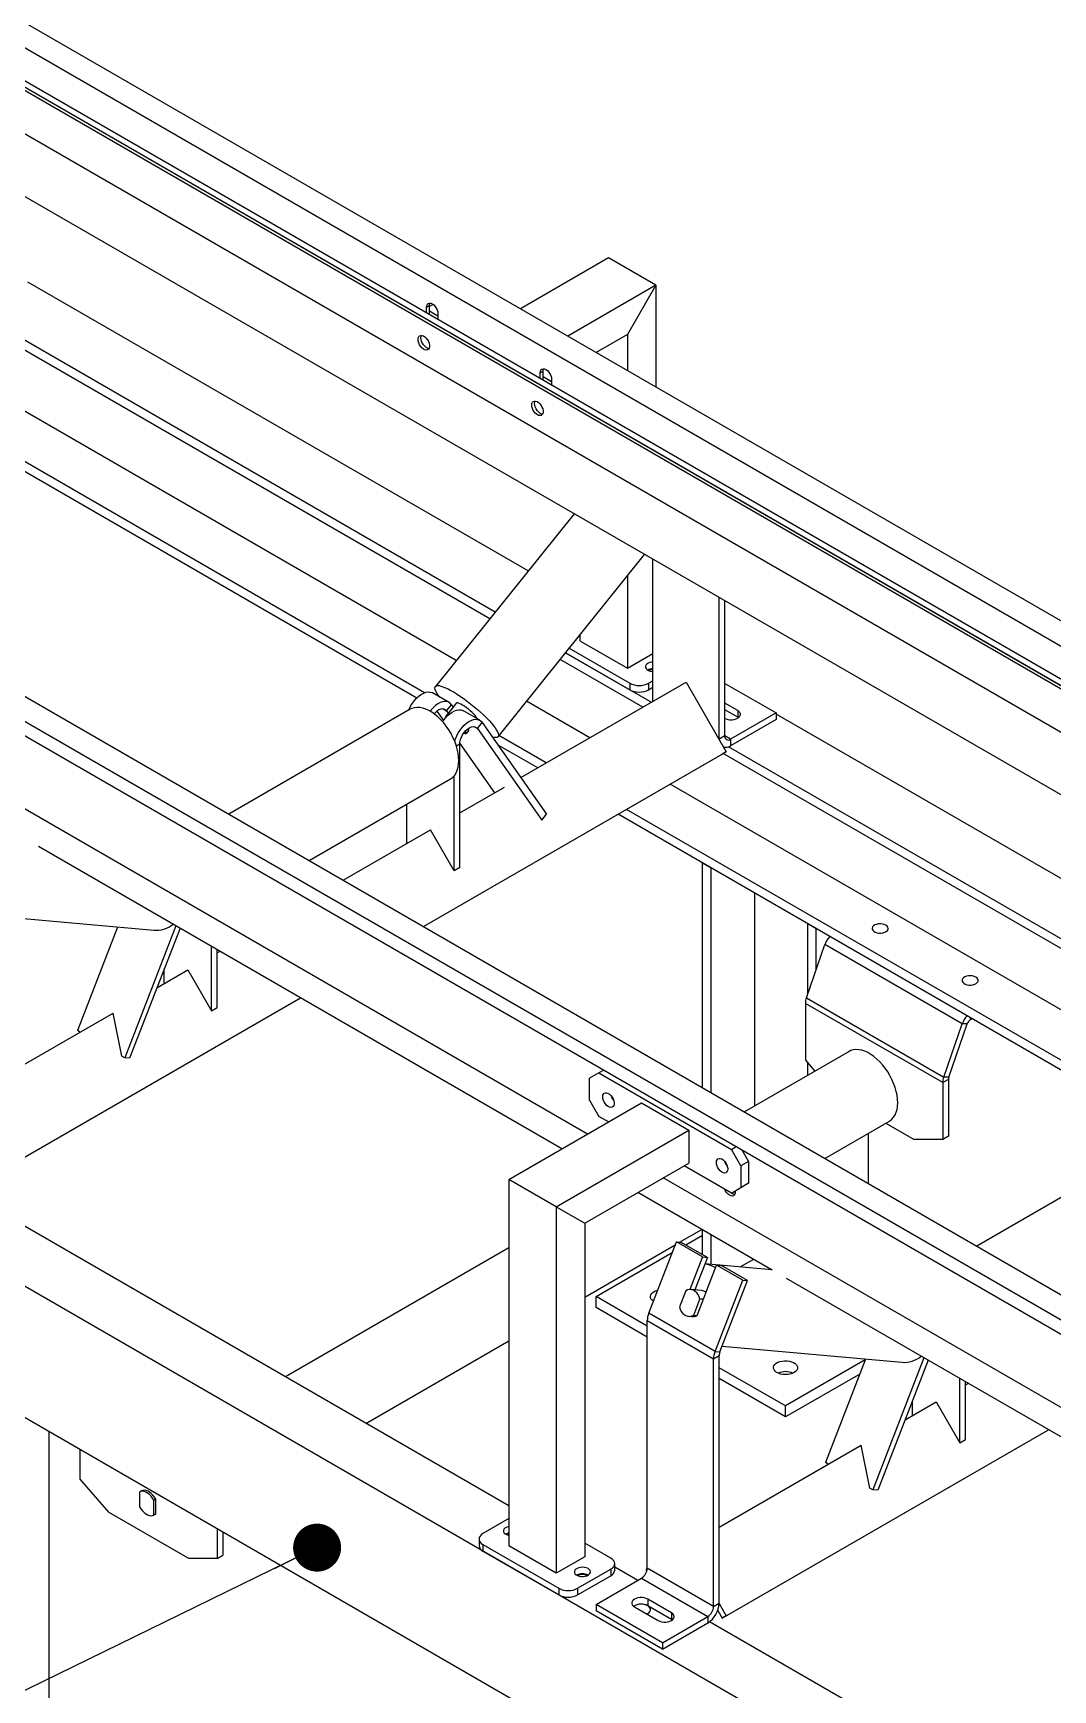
# Model space of a CAD drawing. Header units: millimetres. Extents: x 41 to 1868, y -696 to 319.
# Drawn here: x 1321.68 to 1335.53, y 229.28 to 251.76 of the extents above; entities that cross this region are included whole.
import ezdxf

# ---------------------------------------------------------------- set-up
doc = ezdxf.new("R2010")
doc.units = ezdxf.units.MM
doc.dimstyles.new('SLDDIMSTYLE1', dxfattribs={"dimtxt": 2.5, "dimasz": 0.651282, "dimexe": 0, "dimexo": 0.625, "dimgap": 0, "dimtad": 1, "dimdec": 0, "dimrnd": 1e-09, "dimtxsty": 'Standard', "dimblk1": 'DOT', "dimblk2": 'DOT', "dimsah": 1, "dimcen": 2.5, "dimazin": 3, "dimtfac": 0.651282, "dimtdec": 0, "dimtmove": 0, "dimatfit": 3, "dimldrblk": 'DOT', "dimfrac": 2})

# ---------------------------------------------------------------- blocks, each defined once
blk = doc.blocks.new('_Dot')
at = {"color": 0, "linetype": 'ByBlock', "lineweight": -2}
blk.add_line((-0.5, 0), (-1, 0), dxfattribs=at)
at = {"color": 0, "linetype": 'ByBlock', "const_width": 0.5}
blk.add_lwpolyline([(-0.25, 0, 1), (0.25, 0, 1)], format="xyb", close=True, dxfattribs=at)

msp = doc.modelspace()

# ---------------------------------------------------------------- linework, layer by layer
at = {"color": 7, "linetype": 'Continuous', "lineweight": 25}
for p, q in [((1288.3118, 271.1014), (1359.1511, 230.2068)), ((1288.0161, 270.9307), (1358.8554, 230.0361)), ((1287.9004, 270.4185), (1358.7397, 229.5239)), ((1287.939, 270.4408), (1358.7783, 229.5461)), ((1358.7397, 228.93), (1287.9004, 269.8247)), ((1294.3673, 266.7298), (1352.35, 233.2571)), ((1294.4444, 266.7744), (1352.4271, 233.3016)), ((1280.3922, 266.5295), (1351.2315, 225.6349)), ((1280.0966, 266.3588), (1350.9358, 225.4642)), ((1280.0966, 266.1658), (1350.9358, 225.2712)), ((1352.35, 231.7725), (1294.3673, 265.2452)), ((1342.9198, 222.424), (1284.2942, 256.2678)), ((1342.9198, 220.6425), (1284.2942, 254.4863)), ((1329.4912, 248.7095), (1328.2956, 248.0193)), ((1330.134, 248.3384), (1329.4912, 248.7095)), ((1328.4016, 244.4614), (1321.6101, 248.3821)), ((1330.134, 248.3384), (1328.9384, 247.6482)), ((1330.134, 248.3384), (1329.7483, 247.6703)), ((1330.134, 248.3384), (1330.134, 246.958)), ((1327.0227, 248.0415), (1327.0613, 248.0638)), ((1327.0227, 247.9673), (1327.0227, 248.0415)), ((1327.1118, 248.0781), (1327.0613, 248.0489)), ((1327.0613, 247.945), (1327.0613, 248.0638)), ((1327.88, 243.8125), (1320.8925, 247.8463)), ((1327.9534, 243.9038), (1320.9647, 247.9383)), ((1327.0613, 247.9895), (1327.177, 247.9227)), ((1327.177, 247.9524), (1327.177, 247.8782)), ((1329.7483, 247.6703), (1329.3242, 247.4255)), ((1329.7483, 247.6703), (1329.7483, 247.1806)), ((1327.4235, 243.2446), (1320.1724, 247.4306)), ((1328.5655, 247.1509), (1328.6041, 247.1731)), ((1328.5655, 247.0766), (1328.5655, 247.1509)), ((1328.6041, 247.0544), (1328.6041, 247.1731)), ((1328.6408, 247.1965), (1328.6445, 247.1943)), ((1326.8885, 242.737), (1319.4652, 247.0224)), ((1326.9953, 242.8089), (1319.581, 247.0892)), ((1328.6041, 247.0989), (1328.7198, 247.0321)), ((1328.7198, 247.0618), (1328.7198, 246.9876)), ((1329.0255, 245.2374), (1327.1423, 242.8948)), ((1327.9926, 242.2113), (1329.9815, 244.6855)), ((1330.0954, 242.6969), (1330.0954, 244.6198)), ((1329.7483, 244.3955), (1329.7483, 243.1422)), ((1330.9954, 242.1774), (1330.9954, 244.1002)), ((1331.0725, 242.2219), (1331.0725, 244.0557)), ((1329.1055, 243.5958), (1329.1055, 243.5133)), ((1329.1055, 243.5133), (1329.7483, 243.1422)), ((1330.0739, 242.6797), (1328.9094, 243.3519)), ((1328.9094, 243.3519), (1329.7804, 242.849)), ((1328.9583, 243.4127), (1329.7804, 242.9381)), ((1329.7483, 243.1422), (1330.0954, 243.3426)), ((1329.9581, 242.6128), (1328.836, 243.2606)), ((1328.3041, 241.658), (1330.5454, 242.9519)), ((1329.7804, 242.9381), (1329.7804, 242.849)), ((1330.0376, 242.9381), (1330.0954, 242.9715)), ((1330.0376, 242.9381), (1330.0376, 242.849)), ((1330.0376, 242.849), (1330.0954, 242.8824)), ((1330.5454, 242.9519), (1331.0909, 242.0071)), ((1331.0725, 242.9344), (1331.7668, 242.5336)), ((1327.3289, 242.676), (1327.1039, 242.8059)), ((1327.384, 242.6138), (1327.2838, 242.4892)), ((1327.2948, 242.5626), (1327.3616, 242.6457)), ((1327.3616, 242.6457), (1327.384, 242.6138)), ((1327.4257, 242.667), (1327.3835, 242.6145)), ((1329.238, 242.1971), (1328.3795, 242.6927)), ((1330.0954, 242.6969), (1330.0955, 242.6921)), ((1331.2461, 242.567), (1331.0725, 242.6672)), ((1326.8014, 242.5833), (1324.3371, 241.1607)), ((1327.1635, 242.5592), (1327.253, 242.4318)), ((1327.2907, 242.4793), (1327.2838, 242.4892)), ((1327.2948, 242.5626), (1327.3172, 242.5307)), ((1327.7467, 242.4348), (1327.5217, 242.5647)), ((1327.7126, 242.3214), (1327.7794, 242.4045)), ((1327.7794, 242.4045), (1328.6529, 241.1616)), ((1331.2461, 242.478), (1331.0725, 242.5781)), ((1331.7668, 242.5336), (1331.1497, 242.1774)), ((1331.7668, 242.4446), (1331.1497, 242.0883)), ((1331.2461, 242.567), (1331.2461, 242.478)), ((1331.2573, 242.4705), (1331.2461, 242.478)), ((1331.7668, 242.5336), (1331.7668, 242.4446)), ((1338.5583, 238.5981), (1331.7668, 242.5188)), ((1327.5437, 242.2824), (1327.5616, 242.2569)), ((1327.595, 242.2984), (1327.5616, 242.2569)), ((1327.595, 242.2984), (1327.5813, 242.318)), ((1327.7126, 242.3214), (1328.5861, 241.0785)), ((1328.6466, 241.8557), (1328.0046, 242.2263)), ((1331.0725, 242.2219), (1330.9954, 242.1774)), ((1330.9954, 242.1724), (1330.9954, 242.1774)), ((1331.1497, 242.1774), (1331.1497, 242.0883)), ((1329.2082, 236.8195), (1320.0802, 242.089)), ((1326.9809, 239.6345), (1331.0909, 242.0071)), ((1326.9809, 239.6345), (1331.0363, 241.9756)), ((1327.4727, 240.4358), (1327.4727, 242.1086)), ((1327.473, 242.1188), (1327.9433, 241.4497)), ((1328.5308, 241.7889), (1327.9944, 242.0985)), ((1331.0909, 242.0071), (1331.0363, 241.9756)), ((1338.0366, 237.9492), (1331.0492, 241.983)), ((1338.11, 238.0405), (1331.1213, 242.075)), ((1325.4281, 240.5308), (1327.3469, 241.6385)), ((1327.3956, 240.3913), (1327.3956, 241.6791)), ((1327.4727, 241.178), (1328.0791, 241.5281)), ((1337.5801, 237.3813), (1330.329, 241.5673)), ((1326.7527, 240.7624), (1326.7527, 241.2955)), ((1328.5861, 241.0785), (1328.6529, 241.1616)), ((1337.0451, 236.8737), (1329.6219, 241.1591)), ((1337.1519, 236.9456), (1329.7376, 241.2259)), ((1325.8899, 240.2643), (1327.0742, 240.948)), ((1327.3956, 240.3913), (1327.0742, 240.948)), ((1328.861, 236.6191), (1321.752, 240.723)), ((1327.4727, 240.4358), (1327.3956, 240.3913)), ((1330.8861, 240.4292), (1330.7704, 240.496)), ((1330.7704, 237.4468), (1330.7704, 240.496)), ((1330.8861, 237.38), (1330.8861, 240.4292)), ((1331.4775, 237.1994), (1331.4775, 240.0878)), ((1320.8791, 239.8029), (1323.3182, 239.5848)), ((1322.8257, 239.6288), (1322.2813, 238.2256)), ((1323.6189, 239.6453), (1322.9241, 237.8545)), ((1323.6754, 239.6127), (1322.9909, 237.8485)), ((1332.3132, 239.6054), (1332.1975, 239.6722)), ((1332.1975, 238.7208), (1332.1975, 239.6722)), ((1332.3132, 239.0549), (1332.3132, 239.6054)), ((1324.1043, 238.4912), (1324.1043, 239.3651)), ((1324.1814, 238.5358), (1324.1814, 239.3205)), ((1324.1814, 239.278), (1324.2183, 239.2993)), ((1332.1789, 238.6672), (1332.4292, 239.3899)), ((1334.2934, 238.3138), (1332.4292, 239.3899)), ((1323.362, 238.805), (1323.7829, 239.0479)), ((1323.4615, 238.8624), (1323.4615, 239.0614)), ((1323.7829, 239.0479), (1324.1043, 238.4912)), ((1320.8797, 236.1123), (1325.3093, 238.6695)), ((1320.9342, 236.1438), (1325.3093, 238.6695)), ((1334.0295, 237.5168), (1332.1653, 238.593)), ((1332.1653, 238.593), (1332.1653, 237.8202)), ((1332.1789, 238.6672), (1334.0431, 237.5911)), ((1320.8388, 237.3483), (1322.766, 238.4609)), ((1322.8855, 237.8767), (1322.766, 238.4609)), ((1324.1043, 238.4912), (1324.1814, 238.5358)), ((1334.4084, 238.3731), (1334.4281, 238.3845)), ((1322.3198, 238.2033), (1322.2813, 238.2256)), ((1334.0431, 237.5911), (1334.2934, 238.3138)), ((1334.1121, 237.5911), (1334.3624, 238.3138)), ((1334.3624, 238.3138), (1334.2934, 238.3138)), ((1332.7604, 237.9401), (1331.3382, 237.119)), ((1322.9241, 237.8545), (1322.8855, 237.8767)), ((1322.9909, 237.8485), (1322.9241, 237.8545)), ((1329.4269, 237.688), (1329.3626, 237.6508)), ((1332.1653, 237.8202), (1332.2945, 237.6711)), ((1332.1975, 237.6151), (1332.1975, 237.7831)), ((1329.3626, 237.6508), (1329.234, 237.5766)), ((1329.234, 237.2797), (1329.234, 237.5766)), ((1329.3626, 237.6508), (1331.1625, 236.6118)), ((1334.1067, 237.5614), (1334.0295, 237.5168)), ((1334.0295, 237.5168), (1334.0295, 236.744)), ((1334.1121, 237.5911), (1334.0431, 237.5911)), ((1334.1067, 237.5614), (1334.1067, 236.7885)), ((1328.1412, 236.2036), (1329.9412, 237.2426)), ((1329.234, 237.2797), (1329.3626, 237.057)), ((1329.5555, 237.2842), (1329.5555, 237.2918)), ((1329.9412, 237.2426), (1330.584, 236.8715)), ((1329.4911, 236.9828), (1329.3626, 237.057)), ((1332.4292, 236.4892), (1333.3058, 236.9953)), ((1328.7841, 235.8325), (1330.584, 236.8715)), ((1330.584, 236.8715), (1330.584, 236.4261)), ((1333.0203, 236.148), (1333.0203, 236.8304)), ((1333.2572, 236.9672), (1333.6438, 236.744)), ((1334.1067, 236.7885), (1334.0295, 236.744)), ((1331.1625, 236.6118), (1331.2268, 236.6489)), ((1331.2911, 236.3891), (1331.1625, 236.6118)), ((1331.3039, 236.6044), (1331.3939, 236.4485)), ((1334.0295, 236.744), (1333.6438, 236.744)), ((1336.9581, 236.72), (1334.4938, 235.2974)), ((1329.1698, 235.6097), (1330.584, 236.4261)), ((1331.1625, 236.0179), (1330.5197, 236.389)), ((1331.0982, 236.3936), (1331.0982, 236.4012)), ((1331.3939, 236.4485), (1331.2911, 236.3891)), ((1331.2911, 236.3891), (1331.2911, 236.0922)), ((1331.3939, 236.4485), (1331.3939, 236.1516)), ((1328.1412, 236.2036), (1328.1412, 231.2301)), ((1328.7841, 235.8325), (1328.1412, 236.2036)), ((1339.3648, 230.9562), (1330.2368, 236.2257)), ((1331.1625, 236.0179), (1331.2911, 236.0922)), ((1331.3939, 236.1516), (1331.2654, 236.0773)), ((1331.2911, 236.0922), (1331.3939, 236.1516)), ((1328.1412, 231.7719), (1320.7083, 236.0628)), ((1331.7149, 234.9715), (1329.8896, 236.0253)), ((1331.2654, 236.0773), (1331.1625, 236.0179)), ((1331.2139, 236.0476), (1331.2139, 236.0328)), ((1328.7841, 235.8325), (1328.7841, 230.859)), ((1328.7841, 235.8325), (1329.1698, 235.6097)), ((1329.1698, 235.6097), (1329.1698, 231.0817)), ((1330.4582, 235.3514), (1330.7576, 235.5242)), ((1330.5401, 235.3153), (1330.7704, 235.4482)), ((1330.7704, 235.1824), (1330.7704, 235.5168)), ((1330.8861, 235.0482), (1330.8861, 235.45)), ((1328.1412, 235.2735), (1325.1084, 233.5227)), ((1329.1698, 234.6076), (1330.3997, 235.3176)), ((1329.324, 234.6133), (1330.358, 235.2101)), ((1330.039, 234.3879), (1330.4143, 235.3553)), ((1330.7679, 235.1512), (1330.4143, 235.3553)), ((1330.4143, 235.3553), (1330.4811, 235.3494)), ((1330.8347, 235.1453), (1330.4811, 235.3494)), ((1330.7679, 235.1512), (1330.5959, 234.708)), ((1330.8347, 235.1453), (1330.6631, 234.7031)), ((1330.6958, 234.3572), (1330.9607, 235.0399)), ((1330.7679, 235.1512), (1330.8347, 235.1453)), ((1331.7097, 234.9746), (1330.8, 235.0559)), ((1331.3143, 234.8358), (1330.9607, 235.0399)), ((1330.9607, 235.0399), (1331.0275, 235.0339)), ((1331.3811, 234.8298), (1331.0275, 235.0339)), ((1331.4598, 235.1188), (1331.2769, 235.0133)), ((1330.9389, 233.8683), (1331.3143, 234.8358)), ((1331.0057, 233.8624), (1331.3811, 234.8298)), ((1331.3143, 234.8358), (1331.3811, 234.8298)), ((1339.0176, 230.7558), (1331.9086, 234.8597)), ((1330.0183, 234.2125), (1329.324, 234.6133)), ((1329.324, 234.4648), (1329.324, 234.6133)), ((1330.5412, 234.6919), (1330.4562, 234.4727)), ((1330.7561, 234.6948), (1330.6113, 234.7077)), ((1330.649, 234.3614), (1330.7341, 234.5805)), ((1330.7809, 234.5763), (1330.7341, 234.5805)), ((1330.0183, 234.064), (1329.324, 234.4648)), ((1330.0183, 234.2869), (1330.9182, 233.7673)), ((1330.0183, 230.9258), (1330.0183, 234.2869)), ((1330.9389, 233.8683), (1330.039, 234.3879)), ((1330.5789, 234.3455), (1330.6257, 234.3413)), ((1330.649, 234.3614), (1330.6958, 234.3572)), ((1326.1994, 232.8929), (1328.1412, 234.0138)), ((1330.9389, 233.8683), (1331.0057, 233.8624)), ((1331.0357, 233.9396), (1333.4748, 233.7215)), ((1330.9182, 233.7673), (1330.9954, 233.8119)), ((1330.9182, 230.4063), (1330.9182, 233.7673)), ((1330.9954, 230.4508), (1330.9954, 233.8119)), ((1331.8953, 233.1289), (1330.9954, 233.6484)), ((1332.9778, 233.7538), (1331.8953, 233.1289)), ((1332.9823, 233.7655), (1332.4379, 232.3623)), ((1333.7755, 233.782), (1333.0807, 231.9912)), ((1333.832, 233.7494), (1333.1475, 231.9852)), ((1331.8953, 232.9804), (1330.9954, 233.4999)), ((1332.9036, 233.5624), (1331.8953, 232.9804)), ((1334.2609, 232.628), (1334.2609, 233.5018)), ((1334.3381, 232.6725), (1334.3381, 233.4572)), ((1334.3381, 233.4147), (1334.3749, 233.436)), ((1333.5186, 232.9417), (1333.9395, 233.1847)), ((1333.6181, 232.9991), (1333.6181, 233.1981)), ((1333.9395, 233.1847), (1334.2609, 232.628)), ((1331.8953, 232.9804), (1331.8953, 233.1289)), ((1321.8994, 227.9521), (1321.8994, 232.7773)), ((1331.0363, 230.249), (1335.4659, 232.8062)), ((1331.0909, 230.2805), (1335.4659, 232.8062)), ((1322.3173, 232.536), (1322.3173, 232.135)), ((1330.9954, 231.485), (1332.9226, 232.5976)), ((1333.0422, 232.0134), (1332.9226, 232.5976)), ((1334.2609, 232.628), (1334.3381, 232.6725)), ((1332.4764, 232.34), (1332.4379, 232.3623)), ((1322.3173, 232.135), (1322.7029, 231.6897)), ((1323.1272, 231.9586), (1323.1272, 231.7622)), ((1323.1584, 231.9771), (1323.1327, 231.9622)), ((1323.3458, 231.8622), (1323.3201, 231.8473)), ((1323.3201, 231.6509), (1323.3201, 231.8473)), ((1323.3458, 231.6658), (1323.3458, 231.8622)), ((1333.0807, 231.9912), (1333.0422, 232.0134)), ((1333.1475, 231.9852), (1333.0807, 231.9912)), ((1323.7957, 231.0588), (1322.7029, 231.6897)), ((1323.3145, 231.6473), (1323.3403, 231.6622)), ((1323.3201, 231.6509), (1323.3458, 231.6658)), ((1323.3403, 231.6622), (1323.3458, 231.6658)), ((1328.1412, 231.6012), (1327.7877, 231.3971)), ((1324.1814, 231.4599), (1324.1814, 231.0588)), ((1324.2586, 231.4153), (1324.2586, 231.1034)), ((1327.7344, 231.3229), (1327.7344, 231.2338)), ((1327.7877, 231.2486), (1328.8162, 230.6549)), ((1327.7877, 231.2486), (1327.7877, 231.1596)), ((1327.7877, 231.1596), (1328.8162, 230.5658)), ((1328.7841, 230.859), (1328.1412, 231.2301)), ((1329.5233, 231.0631), (1329.1698, 231.2672)), ((1324.1814, 231.0588), (1323.7957, 231.0588)), ((1324.1814, 231.0588), (1324.2586, 231.1034)), ((1329.1698, 231.0817), (1328.7841, 230.859)), ((1329.0733, 230.6549), (1329.5233, 230.9147)), ((1329.5233, 230.9147), (1329.5233, 230.8256)), ((1329.5766, 230.8998), (1329.5766, 230.9889)), ((1329.8897, 230.7625), (1329.5766, 230.9433)), ((1330.0182, 230.9208), (1330, 230.9103)), ((1330.9182, 230.4063), (1330.0183, 230.9258)), ((1329.0733, 230.5658), (1329.5233, 230.8256)), ((1329.324, 230.4359), (1329.9412, 230.7922)), ((1329.9412, 230.7922), (1330.8411, 230.2727)), ((1330, 230.9103), (1330.0125, 230.8886)), ((1328.8162, 230.6549), (1328.8162, 230.5658)), ((1329.0733, 230.6549), (1329.0733, 230.5658)), ((1330.3461, 230.3209), (1330.0247, 230.5065)), ((1330.0247, 230.5065), (1330.0247, 230.4174)), ((1329.324, 230.4359), (1329.324, 230.3469)), ((1330.224, 229.9164), (1329.324, 230.4359)), ((1330.224, 229.8273), (1329.324, 230.3469)), ((1329.8447, 230.4174), (1329.8335, 230.41)), ((1329.8447, 230.4025), (1330.1661, 230.217)), ((1330.3461, 230.2318), (1330.0247, 230.4174)), ((1330.224, 229.9164), (1330.8411, 230.2727)), ((1330.3461, 230.3209), (1330.3461, 230.2318)), ((1330.8411, 230.2727), (1330.8411, 230.1836)), ((1330.9182, 230.4063), (1330.9954, 230.4508)), ((1330.9761, 230.3534), (1331.0363, 230.249)), ((1330.9953, 230.446), (1331.0909, 230.2805)), ((1331.0909, 230.2805), (1331.0363, 230.249)), ((1330.224, 229.8273), (1330.8411, 230.1836)), ((1330.3574, 230.2244), (1330.3461, 230.2318)), ((1338.2979, 225.9086), (1330.865, 230.1995)), ((1330.224, 229.9164), (1330.224, 229.8273))]:
    msp.add_line(p, q, dxfattribs=at)
at = {"color": 8, "linetype": 'Continuous', "lineweight": 25}
for p, q in [((1330.0954, 242.6969), (1330.0996, 242.6945)), ((1327.2477, 242.5898), (1327.2948, 242.5626)), ((1327.6655, 242.3485), (1327.7126, 242.3214)), ((1330.9911, 242.1799), (1330.9954, 242.1774)), ((1331.1497, 242.1774), (1331.0725, 242.2219)), ((1327.4727, 242.1086), (1327.4283, 242.083)), ((1334.4084, 238.3731), (1334.4084, 238.3958))]:
    msp.add_line(p, q, dxfattribs=at)
at = {"color": 7, "linetype": 'Continuous', "lineweight": 25, "flags": 128}
for points in [[(1327.0227, 248.0415), (1327.0254, 248.063), (1327.0331, 248.0801), (1327.0453, 248.0915), (1327.0613, 248.0964), (1327.0799, 248.0945), (1327.0999, 248.0861), (1327.1198, 248.0715), (1327.1384, 248.0519), (1327.1544, 248.0285), (1327.1667, 248.0029), (1327.1744, 247.977), (1327.177, 247.9524)], [(1327.0613, 248.0638), (1327.0639, 248.0853), (1327.0681, 248.0965)], [(1326.907, 247.6036), (1326.9094, 247.6243), (1326.9166, 247.641), (1326.9279, 247.6525), (1326.9428, 247.6581), (1326.9603, 247.6575), (1326.9793, 247.6507), (1326.9986, 247.6382), (1327.017, 247.6207), (1327.0333, 247.5993), (1327.0466, 247.5754), (1327.0559, 247.5504), (1327.0607, 247.526), (1327.0607, 247.5037), (1327.0559, 247.4848), (1327.0466, 247.4706), (1327.0333, 247.462), (1327.017, 247.4595), (1326.9986, 247.4632), (1326.9793, 247.4729), (1326.9603, 247.4881), (1326.9428, 247.5077), (1326.9279, 247.5305), (1326.9166, 247.5551), (1326.9094, 247.58), (1326.907, 247.6036)], [(1326.9456, 247.6258), (1326.948, 247.6466), (1326.9524, 247.6585)], [(1326.9456, 247.6258), (1326.948, 247.6466), (1326.9524, 247.6585)], [(1327.0545, 247.4818), (1327.0372, 247.4854), (1327.0179, 247.4952), (1326.9989, 247.5103), (1326.9814, 247.5299), (1326.9665, 247.5528), (1326.9551, 247.5774), (1326.948, 247.6023), (1326.9456, 247.6258)], [(1327.0545, 247.4818), (1327.0372, 247.4854), (1327.0179, 247.4952), (1326.9989, 247.5103), (1326.9814, 247.5299), (1326.9665, 247.5528), (1326.9551, 247.5774), (1326.948, 247.6023), (1326.9456, 247.6258)], [(1328.5655, 247.1509), (1328.5681, 247.1724), (1328.5758, 247.1895), (1328.5881, 247.2008), (1328.6041, 247.2058), (1328.6227, 247.2039), (1328.6426, 247.1954), (1328.6626, 247.1809), (1328.6812, 247.1612), (1328.6972, 247.1378), (1328.7094, 247.1123), (1328.7172, 247.0864), (1328.7198, 247.0618)], [(1328.6041, 247.1731), (1328.6067, 247.1947), (1328.6109, 247.2059)], [(1328.4498, 246.7129), (1328.4522, 246.7337), (1328.4593, 246.7503), (1328.4707, 246.7618), (1328.4856, 246.7675), (1328.5031, 246.7669), (1328.5221, 246.7601), (1328.5414, 246.7476), (1328.5598, 246.73), (1328.5761, 246.7086), (1328.5893, 246.6847), (1328.5987, 246.6598), (1328.6035, 246.6354), (1328.6035, 246.6131), (1328.5987, 246.5942), (1328.5893, 246.58), (1328.5761, 246.5714), (1328.5598, 246.5688), (1328.5414, 246.5726), (1328.5221, 246.5823), (1328.5031, 246.5974), (1328.4856, 246.617), (1328.4707, 246.6399), (1328.4593, 246.6645), (1328.4522, 246.6894), (1328.4498, 246.7129)], [(1328.4884, 246.7352), (1328.4908, 246.7559), (1328.4952, 246.7679)], [(1328.4884, 246.7352), (1328.4908, 246.7559), (1328.4952, 246.7679)], [(1328.5972, 246.5912), (1328.58, 246.5948), (1328.5607, 246.6046), (1328.5417, 246.6197), (1328.5242, 246.6393), (1328.5093, 246.6621), (1328.4979, 246.6868), (1328.4908, 246.7116), (1328.4884, 246.7352)], [(1328.5972, 246.5912), (1328.58, 246.5948), (1328.5607, 246.6046), (1328.5417, 246.6197), (1328.5242, 246.6393), (1328.5093, 246.6621), (1328.4979, 246.6868), (1328.4908, 246.7116), (1328.4884, 246.7352)], [(1330.0954, 243.2236), (1330.0781, 243.2222), (1330.0523, 243.2169), (1330.0297, 243.208), (1330.0116, 243.1962), (1329.9992, 243.1821), (1329.9932, 243.1667), (1329.9941, 243.1509), (1330.0017, 243.1358), (1330.0157, 243.1222), (1330.035, 243.111), (1330.0585, 243.103), (1330.0848, 243.0986), (1330.0954, 243.0979)], [(1327.2008, 242.7499), (1327.1817, 242.7757), (1327.1632, 242.8041), (1327.1493, 242.8295), (1327.1404, 242.8517), (1327.1364, 242.8704), (1327.1375, 242.8853), (1327.1437, 242.8964), (1327.1548, 242.9034), (1327.1708, 242.9064), (1327.1914, 242.9051), (1327.2164, 242.8998), (1327.2455, 242.8904), (1327.2784, 242.877), (1327.3147, 242.8599), (1327.354, 242.8391), (1327.3958, 242.815), (1327.4395, 242.7878), (1327.4848, 242.7579), (1327.531, 242.7256), (1327.5777, 242.6912), (1327.6243, 242.6552), (1327.6702, 242.6181), (1327.7148, 242.5801), (1327.7578, 242.5419), (1327.7985, 242.5038), (1327.8365, 242.4662), (1327.8714, 242.4297), (1327.9027, 242.3946), (1327.93, 242.3614), (1327.9531, 242.3304)], [(1326.7809, 242.5714), (1326.7906, 242.5943), (1326.8108, 242.6341), (1326.8345, 242.672), (1326.8611, 242.7071), (1326.8901, 242.7385), (1326.9206, 242.7656), (1326.9521, 242.7877), (1326.9837, 242.8043), (1327.0147, 242.8149), (1327.0444, 242.8194), (1327.0721, 242.8176), (1327.097, 242.8095), (1327.1039, 242.8059)], [(1327.4598, 241.8882), (1327.4576, 241.9377), (1327.4508, 241.9892), (1327.4397, 242.0421), (1327.4242, 242.0958), (1327.4046, 242.1497), (1327.3812, 242.2032), (1327.3542, 242.2555), (1327.3238, 242.3062), (1327.2906, 242.3546), (1327.2548, 242.4001), (1327.2169, 242.4422), (1327.1773, 242.4805), (1327.1366, 242.5144), (1327.095, 242.5435), (1327.0533, 242.5677), (1327.0118, 242.5864), (1326.971, 242.5996), (1326.9314, 242.607), (1326.8935, 242.6087), (1326.8577, 242.6045), (1326.8245, 242.5945), (1326.8014, 242.5833)], [(1327.3616, 242.6457), (1327.3437, 242.6655), (1327.322, 242.6796), (1327.2971, 242.6877), (1327.2694, 242.6895), (1327.2397, 242.685), (1327.2087, 242.6744), (1327.1771, 242.6578), (1327.1456, 242.6357), (1327.1151, 242.6086), (1327.0861, 242.5772), (1327.071, 242.5581)], [(1327.696, 242.4789), (1327.6815, 242.4975), (1327.6629, 242.5182), (1327.6408, 242.5401), (1327.6161, 242.5625), (1327.5897, 242.5845), (1327.5624, 242.6054), (1327.5353, 242.6245), (1327.5093, 242.6409), (1327.4855, 242.6542), (1327.4646, 242.6638), (1327.4475, 242.6694), (1327.4347, 242.6708), (1327.4266, 242.668), (1327.4257, 242.667)], [(1327.2948, 242.5626), (1327.2797, 242.5781), (1327.2607, 242.5873), (1327.2385, 242.59), (1327.2142, 242.586), (1327.1886, 242.5754), (1327.1628, 242.5587), (1327.1378, 242.5366), (1327.1252, 242.5228)], [(1327.2419, 242.4151), (1327.2523, 242.4307), (1327.279, 242.4658), (1327.3079, 242.4973), (1327.3385, 242.5244), (1327.3699, 242.5465), (1327.4016, 242.5631), (1327.4326, 242.5737), (1327.4623, 242.5782), (1327.4899, 242.5764), (1327.5149, 242.5683), (1327.5217, 242.5647)], [(1327.2838, 242.4892), (1327.2931, 242.4908), (1327.3005, 242.4898)], [(1327.4062, 242.1457), (1327.4171, 242.1824), (1327.4334, 242.2232), (1327.4536, 242.263), (1327.4773, 242.3009), (1327.504, 242.336), (1327.5329, 242.3674), (1327.5635, 242.3945), (1327.5949, 242.4166), (1327.6265, 242.4332), (1327.6576, 242.4438), (1327.6872, 242.4483), (1327.7149, 242.4465), (1327.7399, 242.4384), (1327.7615, 242.4243), (1327.7794, 242.4045)], [(1327.7086, 242.4568), (1327.7058, 242.4629), (1327.696, 242.4789)], [(1331.0725, 242.4597), (1331.0884, 242.4529), (1331.1141, 242.4457), (1331.1418, 242.4421), (1331.1703, 242.4421), (1331.1981, 242.4457), (1331.2238, 242.4529), (1331.2461, 242.4631), (1331.2639, 242.476), (1331.2762, 242.4908), (1331.2826, 242.5068), (1331.2826, 242.5233), (1331.2762, 242.5393), (1331.2639, 242.5542), (1331.2461, 242.567)], [(1327.4727, 242.1086), (1327.4753, 242.1398), (1327.483, 242.1728), (1327.4955, 242.2061), (1327.5122, 242.2385), (1327.5326, 242.2687), (1327.5557, 242.2954), (1327.5806, 242.3175), (1327.6064, 242.3342), (1327.632, 242.3448), (1327.6564, 242.3488), (1327.6785, 242.3461), (1327.6975, 242.3369), (1327.7126, 242.3214)], [(1327.9531, 242.3304), (1327.9717, 242.3021), (1327.9856, 242.2766), (1327.9945, 242.2545), (1327.9985, 242.2358), (1327.9973, 242.2208), (1327.9912, 242.2098), (1327.9801, 242.2027), (1327.9641, 242.1998), (1327.9435, 242.201), (1327.9187, 242.2063)], [(1327.3469, 241.6385), (1327.3542, 241.6429), (1327.3812, 241.6641), (1327.4046, 241.6905), (1327.4242, 241.7218), (1327.4397, 241.7577), (1327.4508, 241.7977), (1327.4576, 241.8414), (1327.4598, 241.8882)], [(1333.2581, 239.6537), (1333.2365, 239.6633), (1333.2114, 239.6696), (1333.1844, 239.6721), (1333.1572, 239.6706), (1333.1315, 239.6652), (1333.1088, 239.6564), (1333.0908, 239.6445), (1333.0783, 239.6305), (1333.0724, 239.615), (1333.0732, 239.5993), (1333.0809, 239.5841), (1333.0948, 239.5705), (1333.1141, 239.5594), (1333.1377, 239.5513), (1333.1639, 239.5469), (1333.1913, 239.5464), (1333.2179, 239.5499), (1333.2423, 239.557), (1333.2628, 239.5675), (1333.2782, 239.5805), (1333.2874, 239.5954), (1333.29, 239.6111), (1333.2857, 239.6267), (1333.2749, 239.6412), (1333.2581, 239.6537)], [(1334.4795, 238.9486), (1334.4579, 238.9583), (1334.4328, 238.9645), (1334.4058, 238.967), (1334.3786, 238.9655), (1334.3528, 238.9602), (1334.3302, 238.9513), (1334.3121, 238.9394), (1334.2997, 238.9254), (1334.2937, 238.91), (1334.2946, 238.8942), (1334.3022, 238.879), (1334.3162, 238.8654), (1334.3355, 238.8543), (1334.359, 238.8462), (1334.3853, 238.8418), (1334.4126, 238.8413), (1334.4393, 238.8448), (1334.4637, 238.852), (1334.4842, 238.8624), (1334.4996, 238.8755), (1334.5088, 238.8903), (1334.5114, 238.906), (1334.5071, 238.9216), (1334.4963, 238.9361), (1334.4795, 238.9486)], [(1333.4188, 237.245), (1333.4166, 237.2945), (1333.4098, 237.346), (1333.3986, 237.3989), (1333.3832, 237.4526), (1333.3636, 237.5065), (1333.3402, 237.56), (1333.3131, 237.6123), (1333.2828, 237.663), (1333.2496, 237.7114), (1333.2138, 237.7569), (1333.1759, 237.799), (1333.1363, 237.8373), (1333.0955, 237.8712), (1333.054, 237.9004), (1333.0123, 237.9245), (1332.9707, 237.9432), (1332.93, 237.9564), (1332.8904, 237.9638), (1332.8525, 237.9655), (1332.8167, 237.9613), (1332.7834, 237.9513), (1332.7604, 237.9401)], [(1329.414, 237.3242), (1329.4165, 237.345), (1329.4236, 237.3616), (1329.4349, 237.3731), (1329.4498, 237.3788), (1329.4673, 237.3782), (1329.4863, 237.3714), (1329.5056, 237.3589), (1329.524, 237.3413), (1329.5403, 237.32), (1329.5536, 237.296), (1329.5629, 237.2711), (1329.5677, 237.2467), (1329.5677, 237.2244), (1329.5629, 237.2055), (1329.5536, 237.1913), (1329.5403, 237.1827), (1329.524, 237.1801), (1329.5056, 237.1839), (1329.4863, 237.1936), (1329.4673, 237.2087), (1329.4498, 237.2284), (1329.4349, 237.2512), (1329.4236, 237.2758), (1329.4165, 237.3007), (1329.414, 237.3242)], [(1333.3058, 236.9953), (1333.3131, 236.9997), (1333.3402, 237.0209), (1333.3636, 237.0473), (1333.3832, 237.0786), (1333.3986, 237.1145), (1333.4098, 237.1545), (1333.4166, 237.1982), (1333.4188, 237.245)], [(1330.9568, 236.4336), (1330.9592, 236.4544), (1330.9664, 236.471), (1330.9777, 236.4825), (1330.9926, 236.4881), (1331.0101, 236.4876), (1331.0291, 236.4808), (1331.0484, 236.4682), (1331.0668, 236.4507), (1331.0831, 236.4293), (1331.0964, 236.4054), (1331.1057, 236.3805), (1331.1105, 236.3561), (1331.1105, 236.3337), (1331.1057, 236.3149), (1331.0964, 236.3007), (1331.0831, 236.2921), (1331.0668, 236.2895), (1331.0484, 236.2932), (1331.0291, 236.303), (1331.0101, 236.3181), (1330.9926, 236.3377), (1330.9777, 236.3606), (1330.9664, 236.3852), (1330.9592, 236.4101), (1330.9568, 236.4336)], [(1331.2139, 236.0328), (1331.2113, 236.0112), (1331.2036, 235.9942), (1331.1913, 235.9828), (1331.1754, 235.9779), (1331.1568, 235.9797), (1331.1368, 235.9882), (1331.1168, 236.0028), (1331.0982, 236.0224), (1331.0823, 236.0458), (1331.07, 236.0713), (1331.07, 236.0713)], [(1330.102, 234.5503), (1330.083, 234.5653), (1330.0692, 234.5827), (1330.0617, 234.6013), (1330.0608, 234.6204), (1330.0667, 234.6392), (1330.079, 234.657), (1330.0972, 234.6729), (1330.1206, 234.6865), (1330.1482, 234.697), (1330.1601, 234.7002)], [(1330.7341, 234.5805), (1330.7247, 234.6121), (1330.7108, 234.6406), (1330.6927, 234.665), (1330.6712, 234.6846), (1330.647, 234.6985), (1330.621, 234.7064), (1330.594, 234.7079), (1330.5671, 234.703), (1330.5412, 234.6919)], [(1330.4562, 234.4727), (1330.4655, 234.4412), (1330.4795, 234.4127), (1330.4975, 234.3882), (1330.519, 234.3686), (1330.5432, 234.3547), (1330.5692, 234.3468), (1330.5962, 234.3453), (1330.6231, 234.3502), (1330.649, 234.3614)], [(1332.011, 233.5816), (1331.9854, 233.5695), (1331.956, 233.5607), (1331.9242, 233.5554), (1331.8912, 233.554), (1331.8583, 233.5564), (1331.827, 233.5626), (1331.7985, 233.5723), (1331.7739, 233.5851), (1331.7543, 233.6005), (1331.7405, 233.6179), (1331.733, 233.6365), (1331.7322, 233.6556), (1331.738, 233.6744), (1331.7503, 233.6921), (1331.7685, 233.7081), (1331.7919, 233.7216), (1331.8196, 233.7321), (1331.8503, 233.7392), (1331.8829, 233.7426), (1331.916, 233.7421), (1331.9483, 233.7378), (1331.9783, 233.7298), (1332.005, 233.7185), (1332.0272, 233.7043), (1332.044, 233.6878), (1332.0547, 233.6698), (1332.0589, 233.6508), (1332.0564, 233.6317), (1332.0473, 233.6134), (1332.032, 233.5964), (1332.011, 233.5816)], [(1323.3201, 231.8473), (1323.3024, 231.8766), (1323.282, 231.9034), (1323.2595, 231.9266), (1323.2357, 231.9456), (1323.2115, 231.9596), (1323.1878, 231.968), (1323.1653, 231.9708), (1323.1449, 231.9676), (1323.1272, 231.9586)], [(1323.3458, 231.8622), (1323.3281, 231.8915), (1323.3077, 231.9182), (1323.2852, 231.9415), (1323.2614, 231.9604), (1323.2373, 231.9744), (1323.2135, 231.9829), (1323.191, 231.9856), (1323.1706, 231.9824), (1323.1584, 231.9771)], [(1323.1272, 231.7622), (1323.1449, 231.7329), (1323.1653, 231.7062), (1323.1878, 231.6829), (1323.2115, 231.664), (1323.2357, 231.65), (1323.2595, 231.6415), (1323.282, 231.6388), (1323.3024, 231.642), (1323.3201, 231.6509)], [(1327.7877, 231.3971), (1327.7651, 231.3812), (1327.7483, 231.363), (1327.7379, 231.3433), (1327.7344, 231.3229), (1327.7379, 231.3024), (1327.7483, 231.2827), (1327.7651, 231.2645), (1327.7877, 231.2486)], [(1328.1412, 231.4944), (1328.1239, 231.4903), (1328.1012, 231.4814), (1328.0832, 231.4696), (1328.0707, 231.4555), (1328.0648, 231.4401), (1328.0656, 231.4243), (1328.0733, 231.4092), (1328.0872, 231.3956), (1328.1065, 231.3844), (1328.1301, 231.3764), (1328.1412, 231.374)], [(1329.2148, 230.9221), (1329.1932, 230.9318), (1329.1681, 230.938), (1329.141, 230.9405), (1329.1138, 230.939), (1329.0881, 230.9337), (1329.0655, 230.9248), (1329.0474, 230.9129), (1329.035, 230.8989), (1329.029, 230.8835), (1329.0299, 230.8677), (1329.0375, 230.8525), (1329.0514, 230.839), (1329.0708, 230.8278), (1329.0943, 230.8198), (1329.1206, 230.8153), (1329.1479, 230.8149), (1329.1746, 230.8183), (1329.1989, 230.8255), (1329.2195, 230.8359), (1329.2348, 230.849), (1329.2441, 230.8638), (1329.2467, 230.8795), (1329.2424, 230.8951), (1329.2315, 230.9096), (1329.2148, 230.9221)], [(1329.5233, 230.9147), (1329.5459, 230.9306), (1329.5627, 230.9487), (1329.5731, 230.9684), (1329.5766, 230.9889), (1329.5731, 231.0094), (1329.5627, 231.029), (1329.5459, 231.0472), (1329.5233, 231.0631)], [(1330.0247, 230.5065), (1330.0024, 230.5167), (1329.9768, 230.5239), (1329.949, 230.5275), (1329.9205, 230.5275), (1329.8927, 230.5239), (1329.867, 230.5167), (1329.8447, 230.5065), (1329.827, 230.4936), (1329.8146, 230.4788), (1329.8082, 230.4627), (1329.8082, 230.4463), (1329.8146, 230.4302), (1329.827, 230.4154), (1329.8447, 230.4025)], [(1330.011, 230.3066), (1330.0247, 230.3135), (1330.0425, 230.3263), (1330.0549, 230.3412), (1330.0612, 230.3572), (1330.0612, 230.3737), (1330.0549, 230.3897), (1330.0425, 230.4045), (1330.0247, 230.4174), (1330.0024, 230.4276), (1329.9768, 230.4348), (1329.949, 230.4384), (1329.9205, 230.4384), (1329.8927, 230.4348), (1329.867, 230.4276), (1329.8447, 230.4174), (1329.8447, 230.4174)], [(1330.1661, 230.217), (1330.1884, 230.2067), (1330.2141, 230.1996), (1330.2419, 230.1959), (1330.2704, 230.1959), (1330.2982, 230.1996), (1330.3238, 230.2067), (1330.3461, 230.217), (1330.3639, 230.2299), (1330.3763, 230.2447), (1330.3826, 230.2607), (1330.3826, 230.2772), (1330.3763, 230.2932), (1330.3639, 230.308), (1330.3461, 230.3209)]]:
    msp.add_lwpolyline(points, dxfattribs=at)
at = {"color": 7, "linetype": 'Continuous', "lineweight": 25}
for centre, radius, start, end in [((1330.0971, 242.9827), 0.1519, 90.62035, 118.44807), ((1330.0987, 242.9939), 0.1302, 91.43317, 117.44674), ((1329.909, 243.1863), 0.2795, 242.60967, 297.39033), ((1329.909, 243.0972), 0.2795, 242.60967, 297.39033), ((1327.5512, 242.3076), 0.0518, 242.61329, 281.66871), ((1331.1195, 242.2143), 0.0476, 170.78596, 309.20329), ((1331.0832, 242.1861), 0.1182, 255.53202, 304.22132), ((1323.3445, 239.9607), 0.3768, 265.99455, 308.85525), ((1332.7169, 239.2902), 0.3045, 136.48627, 160.8714), ((1332.3952, 238.5893), 0.2299, 160.19147, 179.08432), ((1334.5811, 238.214), 0.3045, 136.48627, 160.8714), ((1334.4693, 238.2785), 0.1126, 122.74796, 161.72853), ((1334.2594, 237.5132), 0.2299, 160.19147, 179.08432), ((1334.1986, 237.5599), 0.092, 160.19147, 179.08432), ((1329.6988, 237.3996), 0.184, 198.59221, 221.40241), ((1331.2416, 236.5089), 0.184, 198.59221, 221.40241), ((1331.2161, 236.0824), 0.0828, 230.52039, 263.78377), ((1330.7552, 234.7051), 0.3535, 57.29522, 82.73531), ((1330.7447, 234.5763), 0.119, 52.37321, 84.5491), ((1330.3023, 234.2814), 0.284, 157.97884, 178.89185), ((1330.6356, 234.4608), 0.1199, 265.29342, 300.17887), ((1331.2022, 233.7618), 0.284, 157.97884, 178.89185), ((1331.1374, 233.8091), 0.142, 157.97884, 178.89185), ((1333.5011, 234.0974), 0.3768, 265.99455, 308.85525), ((1331.8953, 233.337), 0.2579, 66.89018, 113.10982), ((1328.163, 231.2703), 0.1367, 99.14179, 119.20675), ((1328.1651, 231.2809), 0.1158, 101.89299, 118.29749), ((1327.8254, 231.2429), 0.0914, 185.6948, 245.62534), ((1329.8508, 230.9334), 0.1677, 302.60548, 357.39452), ((1329.1376, 230.6875), 0.1647, 62.06761, 117.92701), ((1329.1376, 230.7036), 0.138, 62.74457, 117.25543), ((1329.4856, 230.9089), 0.0914, 294.37466, 354.3052), ((1328.9448, 230.903), 0.2795, 242.60967, 297.39033), ((1328.9448, 230.8139), 0.2795, 242.60967, 297.39033), ((1329.9355, 230.2498), 0.1899, 61.964, 122.47717), ((1330.6618, 230.4652), 0.3339, 302.4763, 357.5237), ((1330.7508, 230.4139), 0.1677, 302.60548, 357.39452)]:
    msp.add_arc(centre, radius, start, end, dxfattribs=at)

# ---------------------------------------------------------------- leaders
at = {"color": 7, "linetype": 'Continuous', "lineweight": 0}
msp.add_leader([(1325.5365, 231.2065), (1308.1101, 222.6953)], dimstyle='SLDDIMSTYLE1', dxfattribs=at)

doc.saveas('drawing.dxf')
